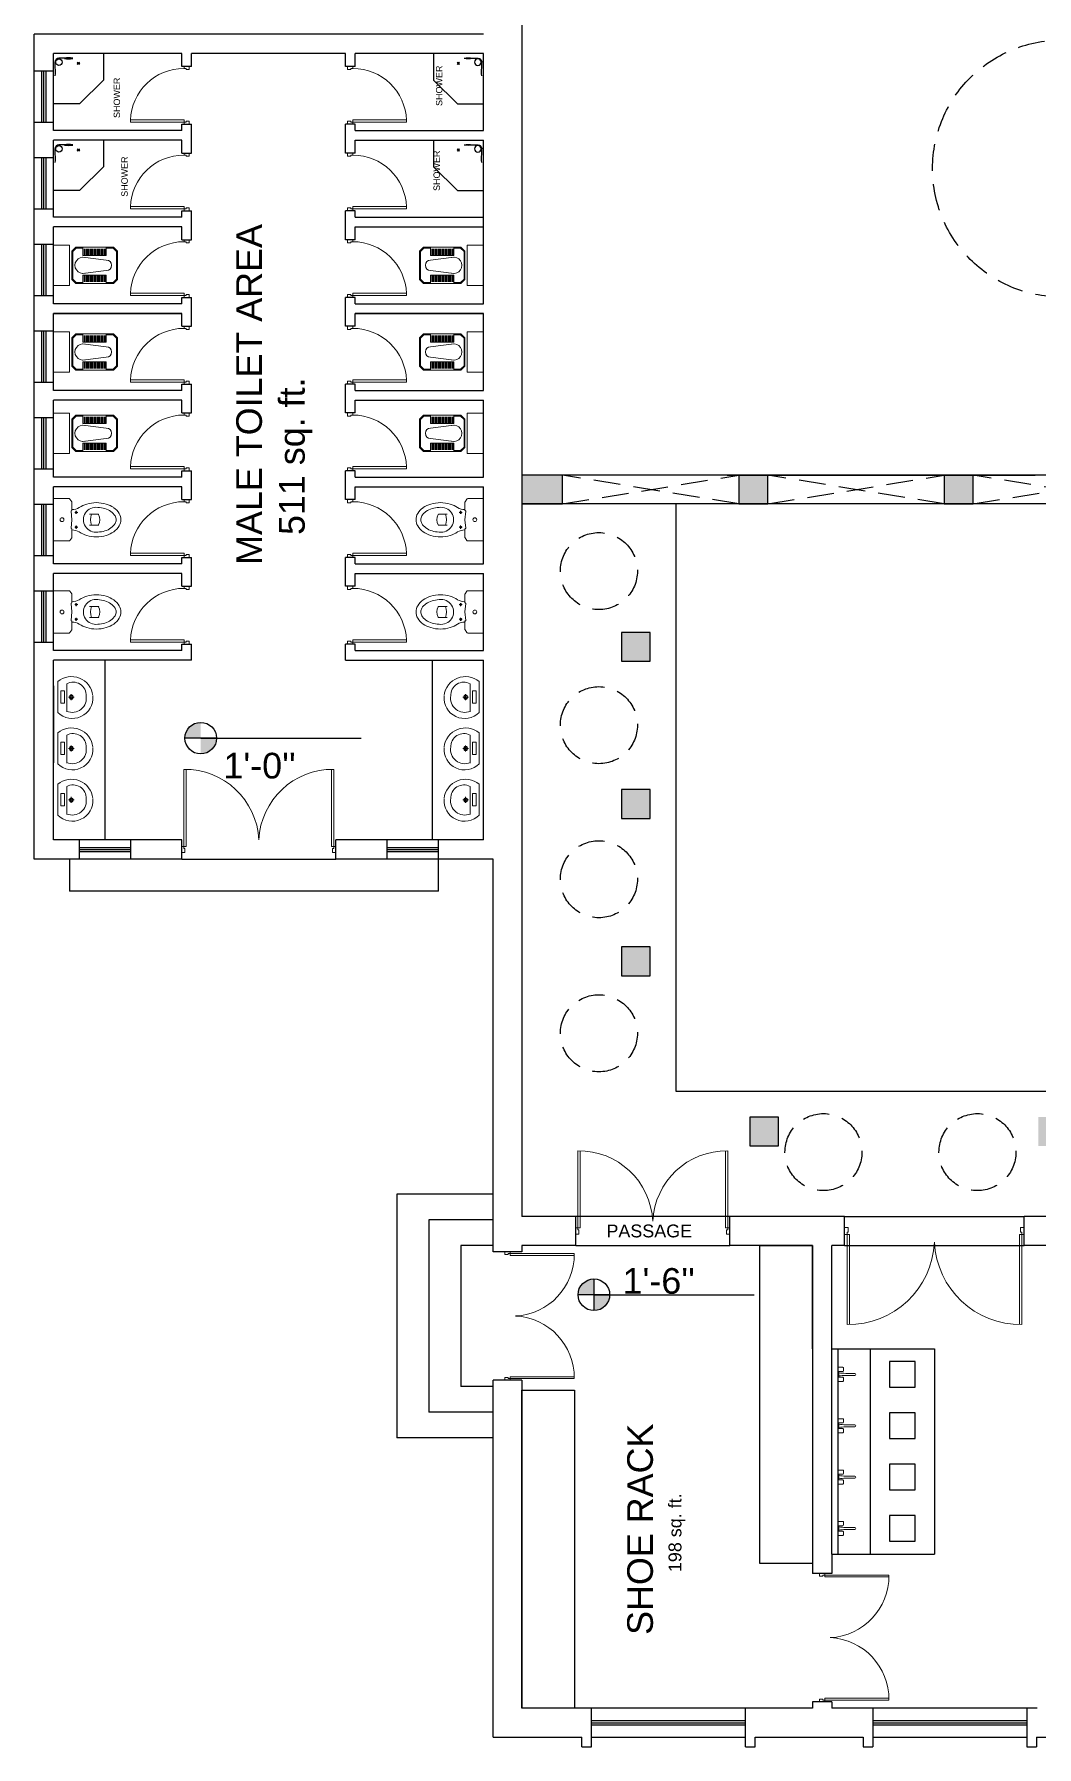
# Model space of a CAD drawing. Header units: inches. Extents: x -6210 to 141093, y -2740 to 21225.
# Drawn here: x 79847 to 80316, y 6016 to 6817 of the extents above; entities that cross this region are included whole.
import ezdxf

# ---------------------------------------------------------------- set-up
doc = ezdxf.new("R2010")
doc.units = ezdxf.units.IN
doc.header["$LTSCALE"] = 100
doc.header["$MEASUREMENT"] = 0
doc.linetypes.add('ACAD_ISO02W100', pattern=[15, 12, -3])
doc.linetypes.add('HIDDEN2', pattern=[0.1875, 0.125, -0.0625])
for name, color, linetype in [('1text', 6, 'Continuous'), ('arches', 83, 'Continuous'), ('beams', 30, 'Continuous'), ('boxes', 39, 'Continuous'), ('column', 2, 'Continuous'), ('dome', 40, 'Continuous'), ('FIXTURES', 251, 'Continuous'), ('steps', 9, 'Continuous'), ('walls', 1, 'Continuous'), ('windows', 150, 'Continuous')]:
    doc.layers.add(name, color=color, linetype=linetype)
for name, color, linetype, lineweight in [('DODTED', 2, 'HIDDEN2', 5), ('DOOR', 11, 'Continuous', 5), ('FURNITUR', 253, 'Continuous', 18), ('H', 8, 'Continuous', 5)]:
    doc.layers.add(name, color=color, linetype=linetype, lineweight=lineweight)
doc.styles.get("Standard").update_dxf_attribs({"font": 'arial.ttf', "height": 4})

# ---------------------------------------------------------------- blocks, each defined once
blk = doc.blocks.new('A$C0F316CBE')
at = {"linetype": 'Continuous'}
for p, q in [((0, 15.97), (1.88, 17.85)), ((0.38, 15.82), (2.04, 17.48)), ((1.88, 17.85), (19.36, 17.85)), ((2.04, 17.48), (5.17, 17.48)), ((5.17, 17.85), (5.17, 13.97)), ((5.69, 13.97), (5.69, 17.08)), ((6.21, 13.97), (6.21, 17.08)), ((6.73, 13.97), (6.73, 17.08)), ((7.24, 13.97), (7.24, 17.08)), ((7.76, 13.97), (7.76, 17.08)), ((8.28, 13.97), (8.28, 17.08)), ((8.8, 13.97), (8.8, 17.08)), ((9.32, 13.97), (9.32, 17.08)), ((9.84, 13.97), (9.84, 17.08)), ((10.36, 13.97), (10.36, 17.08)), ((10.88, 13.97), (10.88, 17.08)), ((11.4, 13.97), (11.4, 17.08)), ((11.92, 13.97), (11.92, 17.08)), ((12.44, 13.97), (12.44, 17.08)), ((12.95, 13.97), (12.95, 17.08)), ((13.47, 13.97), (13.47, 17.08)), ((13.99, 13.97), (13.99, 17.08)), ((14.51, 13.97), (14.51, 17.08)), ((15.03, 13.97), (15.03, 17.08)), ((15.55, 13.97), (15.55, 17.08)), ((16.07, 17.85), (16.07, 13.97)), ((16.07, 17.48), (19.2, 17.48)), ((20.86, 15.82), (19.2, 17.48)), ((21.24, 15.97), (19.36, 17.85)), ((22.35, 9.4), (22.35, 18.79)), ((22.35, 18.79), (29.87, 18.79)), ((29.87, 18.79), (29.87, 0)), ((0, 15.97), (0, 2.82)), ((0.38, 15.82), (0.38, 2.97)), ((5.17, 13.97), (16.07, 13.97)), ((16.07, 13.15), (5.17, 11.84)), ((20.86, 15.82), (20.86, 2.97)), ((21.24, 15.97), (21.24, 2.82)), ((22.35, 9.4), (22.35, 0)), ((0, 2.82), (1.88, 0.94)), ((0.38, 2.97), (2.04, 1.31)), ((1.88, 0.94), (19.36, 0.94)), ((2.04, 1.31), (5.17, 1.31)), ((16.07, 5.64), (5.17, 6.95)), ((5.17, 4.82), (16.07, 4.82)), ((5.17, 4.82), (5.17, 0.94)), ((5.69, 4.82), (5.69, 1.71)), ((6.21, 4.82), (6.21, 1.71)), ((6.73, 4.82), (6.73, 1.71)), ((7.24, 4.82), (7.24, 1.71)), ((7.76, 4.82), (7.76, 1.71)), ((8.28, 4.82), (8.28, 1.71)), ((8.8, 4.82), (8.8, 1.71)), ((9.32, 4.82), (9.32, 1.71)), ((9.84, 4.82), (9.84, 1.71)), ((10.36, 4.82), (10.36, 1.71)), ((10.88, 4.82), (10.88, 1.71)), ((11.4, 4.82), (11.4, 1.71)), ((11.92, 4.82), (11.92, 1.71)), ((12.44, 4.82), (12.44, 1.71)), ((12.95, 4.82), (12.95, 1.71)), ((13.47, 4.82), (13.47, 1.71)), ((13.99, 4.82), (13.99, 1.71)), ((14.51, 4.82), (14.51, 1.71)), ((15.03, 4.82), (15.03, 1.71)), ((15.55, 4.82), (15.55, 1.71)), ((16.07, 4.82), (16.07, 0.94)), ((16.07, 1.31), (19.2, 1.31)), ((20.86, 2.97), (19.2, 1.31)), ((21.24, 2.82), (19.36, 0.94)), ((22.35, 0), (29.87, 0))]:
    blk.add_line(p, q, dxfattribs=at)
for centre, radius, start, end in [((5.17, 9.39), 2.44, 90, 270), ((16.07, 9.39), 3.76, 256.23655, 103.76345)]:
    blk.add_arc(centre, radius, start, end, dxfattribs=at)
blk = doc.blocks.new('FDSADDFAEREWRWER')
at = {"layer": 'FURNITUR'}
for p, q in [((38131.03, -26483.27), (38131.03, -26479.55)), ((38131.11, -26479.29), (38132, -26478.04)), ((38139.46, -26477.85), (38132.36, -26477.85)), ((38139.68, -26497.37), (38139.68, -26478.08)), ((38122.79, -26485.17), (38118.71, -26485.17)), ((38122.79, -26490.28), (38118.71, -26490.28)), ((38129.7, -26484.29), (38128.31, -26484.29)), ((38129.03, -26485.01), (38129.03, -26483.58)), ((38129.03, -26491.9), (38129.03, -26490.49)), ((38131.03, -26487.72), (38131.46, -26483.74)), ((38131.03, -26487.72), (38131.45, -26491.69)), ((38131.37, -26483.56), (38131.12, -26483.42)), ((38129.72, -26491.16), (38128.31, -26491.16)), ((38131.03, -26495.9), (38131.03, -26492.12)), ((38131.11, -26496.16), (38132, -26497.41)), ((38131.34, -26491.88), (38131.14, -26491.96)), ((38139.46, -26497.6), (38132.36, -26497.6))]:
    blk.add_line(p, q, dxfattribs=at)
at = {"layer": 'FURNITUR', "extrusion": (0, 0, -1)}
for centre, major_axis, start_param, end_param in [((38116.61, -26489.36), (-6.28, 6.28), -0.250471, 0.175324), ((38118.42, -26491.94), (-8.51, 8.51), 0.175324, 0.503558), ((38118.42, -26491.94), (-6.94, -6.94), 1.74612, 2.074355), ((38119.6, -26496.03), (-11.52, 11.52), 0.503558, 0.785398), ((38119.6, -26496.03), (-9.95, -9.95), 2.074355, 2.310238), ((38119.88, -26487.72), (-4.12, 4.12), 0.626699, 4.08569), ((38119.6, -26496.03), (-11.52, -11.52), 2.356194, 2.638034), ((38120.78, -26491.94), (-8.51, 8.51), 1.067238, 1.389176), ((38131.06, -26476.04), (-4.89, -4.89), 5.503466, 6.019803), ((38131.47, -26479.55), (-0.314, 0.314), -0.785398, -0.165149), ((38132.36, -26478.3), (-0.314, -0.314), 1.405648, 2.356194), ((38139.46, -26478.08), (-0.157, -0.157), 2.356194, 3.926991), ((38113.86, -26487.72), (-4.02, 4.02), -0.785398, -0.250471), ((38113.86, -26487.72), (-4.02, -4.02), 0.250471, 0.785398), ((38116.61, -26486.09), (-6.28, 6.28), 4.537065, 4.96286), ((38113.86, -26487.72), (-2.45, -2.45), 0.785398, 1.320326), ((38113.86, -26487.72), (-2.45, 2.45), -1.320326, -0.785398), ((38116.61, -26489.36), (-4.71, 4.71), -0.250471, 0.175324), ((38116.61, -26486.09), (-4.71, 4.71), 4.537065, 4.96286), ((38123.16, -26487.72), (-3.69, -3.69), 0.295539, 1.275258), ((38118.71, -26485.35), (-0.125, -0.125), 1.275258, 2.356194), ((38118.71, -26490.1), (-0.125, 0.125), 3.926991, 5.007928), ((38114.82, -26487.72), (-5.34, -5.34), 3.582609, 4.271372), ((38129.03, -26484.29), (-0.275, 0.275), 3.926991, 7.068583), ((38129.03, -26484.29), (-0.275, 0.275), 0.785398, 3.926991), ((38131.2, -26483.27), (-0.125, 0.125), 4.434999, 5.497787), ((38131.28, -26483.72), (-0.125, -0.125), 2.864203, 4.034681), ((38135.68, -26487.72), (-0.627, 0.627), -0.785398, 2.356194), ((38135.68, -26487.72), (-0.627, -0.627), 3.926991, 7.068583), ((38118.42, -26483.51), (-8.51, 8.51), 4.208831, 4.537065), ((38118.42, -26483.51), (-6.94, -6.94), 5.779627, 6.107861), ((38119.6, -26479.42), (-11.52, -11.52), 5.497787, 5.779627), ((38119.6, -26479.42), (-9.95, 9.95), 3.972947, 4.208831), ((38119.6, -26479.42), (-11.52, 11.52), 3.645151, 3.926991), ((38120.78, -26483.51), (-8.51, -8.51), 4.894009, 5.215947), ((38131.06, -26499.41), (-4.89, 4.89), 0.263382, 0.779719), ((38129.03, -26491.16), (-0.275, 0.275), 3.926991, 7.068583), ((38129.03, -26491.16), (-0.275, 0.275), 0.785398, 3.926991), ((38131.2, -26492.12), (-0.125, 0.125), -0.785398, 0.415559), ((38131.47, -26495.9), (-0.314, 0.314), -1.405648, -0.785398), ((38131.28, -26491.71), (-0.125, -0.125), 3.819301, 5.127948), ((38132.36, -26497.15), (-0.314, 0.314), 3.926991, 4.877538), ((38139.46, -26497.37), (-0.157, -0.157), 3.926991, 5.497787)]:
    blk.add_ellipse(centre, major_axis=major_axis, ratio=1, start_param=start_param, end_param=end_param, dxfattribs=at)
blk = doc.blocks.new('A$C47FC17B3')
for p, q in [((0, 8.3), (0, 6.19)), ((0, 8.3), (6.63, 8.3)), ((2, 8.3), (2, 6.19)), ((4.63, 8.3), (4.63, 6.19)), ((6.63, 8.3), (6.63, 6.19)), ((0.39, 5.8), (1.61, 5.8)), ((2.85, 4.77), (2.85, 0.46)), ((3.78, 4.77), (3.78, 0.46)), ((6.24, 5.8), (5.02, 5.8))]:
    blk.add_line(p, q)
blk.add_lwpolyline([(2.28, 8.3), (4.35, 8.3), (4.35, 8.07), (2.28, 8.07)], close=True)
for centre, radius, start, end in [((-54.69, 1.86), 57.61, 2.89716, 6.19146), ((61.32, 1.86), 57.61, 173.80854, 177.10284), ((0.39, 6.19), 0.386, 180, 270), ((1.61, 6.19), 0.386, 270, 0), ((3.32, 0.46), 0.462, 180, 0), ((5.02, 6.19), 0.386, 180, 270), ((6.24, 6.19), 0.386, 270, 0)]:
    blk.add_arc(centre, radius, start, end)
blk = doc.blocks.new('A$C4A15109F')
at = {"layer": 'H'}
blk.add_blockref('A$C47FC17B3', (-3.32, 18.7), dxfattribs=at)
blk = doc.blocks.new('D')
at = {"layer": 'DOOR'}
for p, q in [((73476.83, 10997.38), (73476.83, 10955.35)), ((73477.98, 10955.35), (73477.98, 10997.38)), ((73557.36, 10955.35), (73557.36, 10997.38)), ((73558.52, 10997.38), (73558.52, 10955.35)), ((73475.67, 10955.37), (73476.83, 10955.37)), ((73475.67, 10951.98), (73475.67, 10955.37)), ((73477.4, 10951.98), (73475.67, 10951.98)), ((73476.83, 10955.37), (73476.83, 10954.21)), ((73476.83, 10955.35), (73477.98, 10955.35)), ((73476.83, 10954.21), (73477.4, 10954.21)), ((73477.4, 10954.21), (73477.4, 10951.98)), ((73558.52, 10955.35), (73557.36, 10955.35)), ((73557.94, 10954.21), (73557.94, 10951.98)), ((73558.52, 10954.21), (73557.94, 10954.21)), ((73557.94, 10951.98), (73559.67, 10951.98)), ((73559.67, 10955.37), (73558.52, 10955.37)), ((73558.52, 10955.37), (73558.52, 10954.21)), ((73559.67, 10951.98), (73559.67, 10955.37))]:
    blk.add_line(p, q, dxfattribs=at)
for centre, start, end in [((73477.4, 10957.07), 2.7057, 90.82091), ((73557.94, 10957.07), 89.17909, 177.2943)]:
    blk.add_arc(centre, 40.31, start, end, dxfattribs=at)
blk = doc.blocks.new('D1')
for points in [[(1.5, 40.9), (1.5, 1.9), (3, 1.9), (3, 40.9)], [(1.5, 0.4), (2.2, 0.4), (2.2, -1.9), (0, -1.9), (0, 1.9), (1.5, 1.9)], [(42, 1.9), (42, -1.9), (39.8, -1.9), (39.8, 0.4), (40.5, 0.4), (40.5, 1.9)]]:
    blk.add_lwpolyline(points, close=True)
blk.add_arc((1.5, 1.9), 39, 0, 88.1502)
blk = doc.blocks.new('LAV', base_point=(396, 588))
for p, q in [((396.16, 580.62), (396.16, 595.06)), ((400.34, 580.9), (400.34, 593.97)), ((397.56, 584.98), (397.56, 590.7)), ((397.56, 590.7), (399.3, 590.7)), ((399.3, 584.98), (397.56, 584.98)), ((399.3, 590.7), (399.3, 584.98)), ((396.16, 580.62), (396.16, 580.62)), ((400.34, 580.9), (400.34, 580.9))]:
    blk.add_line(p, q)
for centre, radius, start, end in [((402.61, 587.41), 10, 6.35112, 130.15119), ((403.37, 588.72), 6.06, 355.56068, 119.93468), ((402.96, 587.43), 9.62, 225.04094, 4.876), ((402.9, 587.29), 6.63, 247.37131, 10.7334)]:
    blk.add_arc(centre, radius, start, end)
blk = doc.blocks.new('A$C56213ABD')
for points in [[(11.23, 10.06), (8.56, 10.06)], [(9.9, 11.42), (9.9, 8.74)]]:
    blk.add_lwpolyline(points)
for centre, radius in [((9.89, 10.06), 0.938), ((9.9, 10.06), 0.75)]:
    blk.add_circle(centre, radius)
at = {"rotation": 270}
blk.add_blockref('LAV', (10.11, 16.55), dxfattribs=at)
blk = doc.blocks.new('f')
at = {"layer": 'FIXTURES'}
for p, q in [((3718.8, 2061), (3718.8, 2080.5)), ((3746.2, 2079.7), (3746.2, 2079.3)), ((3746.2, 2079.5), (3750.2, 2079.5)), ((3753, 2072.4), (3753.4, 2072.4)), ((3753.2, 2072.4), (3753.2, 2076.5)), ((3718.8, 2061), (3736.8, 2043)), ((3750.3, 2060.9), (3748.5, 2062.7)), ((3750.3, 2062.7), (3748.5, 2060.9)), ((3756.8, 2043), (3736.8, 2043))]:
    blk.add_line(p, q, dxfattribs=at)
for centre, radius in [((3750.3, 2076.5), 2.45), ((3749.4, 2061.8), 0.675)]:
    blk.add_circle(centre, radius, dxfattribs=at)
for centre, radius, start, end in [((3750.2, 2076.5), 3.03, 0, 90), ((3743, 2115.6), 36.4, 265.0668, 274.9332), ((3789.3, 2069.3), 36.4, 175.0668, 184.9332), ((3717.1, 2069.3), 36.4, 355.0668, 4.9332)]:
    blk.add_arc(centre, radius, start, end, dxfattribs=at)

msp = doc.modelspace()

# ---------------------------------------------------------------- hatches: boundary and pattern name
at = {"layer": '1text'}
h = msp.add_hatch(color=256, dxfattribs=at)
h.dxf.hatch_style = 1
h.paths.add_polyline_path([(79924.92997, 6495.01971, 0.414213562), (79917.54673, 6487.63648), (79924.92997, 6487.63648)])
h.paths.add_polyline_path([(79932.3132, 6487.63648), (79924.92997, 6487.63648), (79924.92997, 6480.25324, 0.414213562)])
h = msp.add_hatch(color=256, dxfattribs=at)
h.dxf.hatch_style = 1
h.paths.add_polyline_path([(80108.70441, 6234.87876, 0.414213562), (80101.32118, 6227.49553), (80108.70441, 6227.49553)])
h.paths.add_polyline_path([(80116.08765, 6227.49553), (80108.70441, 6227.49553), (80108.70441, 6220.11229, 0.414213562)])
at = {"layer": 'column'}
h = msp.add_hatch(color=256, dxfattribs=at)
h.dxf.hatch_style = 1
h.paths.add_polyline_path([(80094.01371, 6610.58138), (80075.06327, 6610.58138), (80075.06327, 6597.08138), (80094.01371, 6597.08138)])
h.paths.add_polyline_path([(80190.01371, 6610.58138), (80176.52579, 6610.58138), (80176.52579, 6597.08138), (80190.01371, 6597.08138)])
h.paths.add_polyline_path([(80286.01371, 6610.58138), (80272.52579, 6610.58138), (80272.52579, 6597.08138), (80286.01371, 6597.08138)])
h.paths.add_polyline_path([(80382.01371, 6610.58138), (80368.52579, 6610.58138), (80368.52579, 6597.08138), (80382.01371, 6597.08138)])
h.paths.add_polyline_path([(80478.01371, 6610.58138), (80464.52579, 6610.58138), (80464.52579, 6597.08138), (80478.01371, 6597.08138)])
h.paths.add_polyline_path([(80574.01371, 6610.58138), (80560.52579, 6610.58138), (80560.52579, 6597.08138), (80574.01371, 6597.08138)])
h.paths.add_polyline_path([(80670.01371, 6610.58138), (80656.52579, 6610.58138), (80656.52579, 6597.08138), (80670.01371, 6597.08138)])
h.paths.add_polyline_path([(80766.01371, 6610.58138), (80752.52579, 6610.58138), (80752.52579, 6597.08138), (80766.01371, 6597.08138)])
h.paths.add_polyline_path([(80862.01371, 6610.58138), (80848.52579, 6610.58138), (80848.52579, 6597.08138), (80862.01371, 6597.08138)])
h.paths.add_polyline_path([(80958.01371, 6610.58138), (80944.52579, 6610.58138), (80944.52579, 6597.08138), (80958.01371, 6597.08138)])
h.paths.add_polyline_path([(81054.01371, 6610.58138), (81040.52579, 6610.58138), (81040.52579, 6597.08138), (81054.01371, 6597.08138)])
h.paths.add_polyline_path([(81150.01371, 6610.58138), (81136.52579, 6610.58138), (81136.52579, 6597.08138), (81150.01371, 6597.08138)])
h.paths.add_polyline_path([(81246.01371, 6610.58138), (81232.52579, 6610.58138), (81232.52579, 6597.08138), (81246.01371, 6597.08138)])
h.paths.add_polyline_path([(81347.06327, 6610.58138), (81328.52579, 6610.58138), (81328.52579, 6597.08138), (81347.06327, 6597.08138)])
h = msp.add_hatch(color=256, dxfattribs=at)
h.dxf.hatch_style = 1
h.paths.add_polyline_path([(80135.06327, 6537.08138), (80121.57536, 6537.08138), (80121.57536, 6523.58138), (80135.06327, 6523.58138)])
h.paths.add_polyline_path([(80135.06327, 6463.58138), (80121.57536, 6463.58138), (80121.57536, 6450.08138), (80135.06327, 6450.08138)])
h.paths.add_polyline_path([(80135.06327, 6390.08138), (80121.57536, 6390.08138), (80121.57536, 6376.58138), (80135.06327, 6376.58138)])
h.paths.add_polyline_path([(80195.06327, 6310.58138), (80181.57536, 6310.58138), (80181.57536, 6297.08138), (80195.06327, 6297.08138)])
h.paths.add_polyline_path([(80330.03911, 6310.58138), (80316.55119, 6310.58138), (80316.55119, 6297.08138), (80330.03911, 6297.08138)])
h.paths.add_polyline_path([(80403.52703, 6310.58138), (80390.03911, 6310.58138), (80390.03911, 6297.08138), (80403.52703, 6297.08138)])
h.paths.add_polyline_path([(80477.01495, 6310.58138), (80463.52703, 6310.58138), (80463.52703, 6297.08138), (80477.01495, 6297.08138)])
h.paths.add_polyline_path([(80550.50287, 6310.58138), (80537.01495, 6310.58138), (80537.01495, 6297.08138), (80550.50287, 6297.08138)])
h.paths.add_polyline_path([(80904.17566, 6310.58138), (80890.68774, 6310.58138), (80890.68774, 6297.08138), (80904.17566, 6297.08138)])
h.paths.add_polyline_path([(80977.66358, 6310.58138), (80964.17566, 6310.58138), (80964.17566, 6297.08138), (80977.66358, 6297.08138)])
h.paths.add_polyline_path([(81051.1515, 6310.58138), (81037.66358, 6310.58138), (81037.66358, 6297.08138), (81051.1515, 6297.08138)])
h.paths.add_polyline_path([(81124.63942, 6310.58138), (81111.1515, 6310.58138), (81111.1515, 6297.08138), (81124.63942, 6297.08138)])
h.paths.add_polyline_path([(81211.61525, 6310.58138), (81198.12733, 6310.58138), (81198.12733, 6297.08138), (81211.61525, 6297.08138)])
h.paths.add_polyline_path([(81300.55119, 6390.08138), (81287.06327, 6390.08138), (81287.06327, 6376.58138), (81300.55119, 6376.58138)])
h.paths.add_polyline_path([(81300.55119, 6463.58138), (81287.06327, 6463.58138), (81287.06327, 6450.08138), (81300.55119, 6450.08138)])
h.paths.add_polyline_path([(81300.55119, 6537.08138), (81287.06327, 6537.08138), (81287.06327, 6523.58138), (81300.55119, 6523.58138)])

# ---------------------------------------------------------------- linework, layer by layer
at = {"layer": '1text'}
for p, q in [((79932.3132, 6487.63648), (79917.54673, 6487.63648)), ((79924.92997, 6487.63648), (79999.87136, 6487.63648)), ((80108.70441, 6234.87876), (80108.70441, 6220.11229)), ((80116.08765, 6227.49553), (80101.32118, 6227.49553)), ((80108.70441, 6227.49553), (80183.6458, 6227.49553))]:
    msp.add_line(p, q, dxfattribs=at)
for centre in [(79924.92997, 6487.63648), (80108.70441, 6227.49553)]:
    msp.add_circle(centre, 7.38324, dxfattribs=at)
at = {"layer": 'arches', "linetype": 'HIDDEN2'}
for p, q in [((80094.01371, 6597.08138), (80176.52579, 6610.58138)), ((80176.52579, 6597.08138), (80094.01371, 6610.58138)), ((80190.01371, 6597.08138), (80272.52579, 6610.58138)), ((80272.52579, 6597.08138), (80190.01371, 6610.58138)), ((80286.01371, 6597.08138), (80368.52579, 6610.58138)), ((80368.52579, 6597.08138), (80286.01371, 6610.58138))]:
    msp.add_line(p, q, dxfattribs=at)
at = {"layer": 'beams', "linetype": 'ACAD_ISO02W100'}
for p, q in [((80172.24733, 6264.08138), (80100.24733, 6264.08138)), ((80225.93139, 6264.08138), (80309.93139, 6264.08138)), ((80100.24733, 6250.58138), (80172.24733, 6250.58138)), ((80225.93139, 6250.58138), (80309.93139, 6250.58138))]:
    msp.add_line(p, q, dxfattribs=at)
at = {"layer": 'boxes'}
for points in [[(80186.31062, 6250.58138), (80210.93139, 6250.58138), (80210.93139, 6101.87228), (80186.31062, 6101.87228)], [(80075.06327, 6182.98699), (80099.68404, 6182.98699), (80099.68404, 6034.27789), (80075.06327, 6034.27789)]]:
    msp.add_lwpolyline(points, close=True, dxfattribs=at)
at = {"layer": 'column'}
for points in [[(80075.06327, 6597.08138), (80094.01371, 6597.08138), (80094.01371, 6610.58138), (80075.06327, 6610.58138)], [(80176.52579, 6597.08138), (80190.01371, 6597.08138), (80190.01371, 6610.58138), (80176.52579, 6610.58138)], [(80272.52579, 6597.08138), (80286.01371, 6597.08138), (80286.01371, 6610.58138), (80272.52579, 6610.58138)], [(80121.57536, 6523.58138), (80135.06327, 6523.58138), (80135.06327, 6537.08138), (80121.57536, 6537.08138)], [(80121.57536, 6450.08138), (80135.06327, 6450.08138), (80135.06327, 6463.58138), (80121.57536, 6463.58138)], [(80121.57536, 6376.58138), (80135.06327, 6376.58138), (80135.06327, 6390.08138), (80121.57536, 6390.08138)], [(80181.57536, 6297.08138), (80195.06327, 6297.08138), (80195.06327, 6310.58138), (80181.57536, 6310.58138)]]:
    msp.add_lwpolyline(points, close=True, dxfattribs=at)
at = {"layer": 'dome', "linetype": 'HIDDEN2'}
for centre, radius in [((80327.06327, 6753.83138), 60), ((80111.06327, 6565.70409), 18), ((80111.06327, 6493.70409), 18), ((80111.06327, 6421.70409), 18), ((80111.06327, 6349.70409), 18), ((80216.03911, 6294.16806), 18), ((80288.03911, 6294.16806), 18)]:
    msp.add_circle(centre, radius, dxfattribs=at)
at = {"layer": 'steps'}
for p, q in [((79863.56327, 6431.09943), (79863.56327, 6416.09943)), ((79916.06327, 6431.09943), (79988.06327, 6431.09943)), ((80036.06327, 6416.09943), (80036.06327, 6431.09943)), ((80036.06327, 6416.09943), (79863.56327, 6416.09943)), ((80016.56327, 6274.58138), (80016.56327, 6160.58138)), ((80061.56327, 6274.58138), (80016.56327, 6274.58138)), ((80031.56327, 6262.58138), (80031.56327, 6172.58138)), ((80061.56327, 6262.58138), (80031.56327, 6262.58138)), ((80046.56327, 6250.58138), (80046.56327, 6184.58138)), ((80061.56327, 6250.58138), (80046.56327, 6250.58138)), ((80061.56327, 6184.58138), (80046.56327, 6184.58138)), ((80061.56327, 6172.58138), (80031.56327, 6172.58138)), ((80061.56327, 6160.58138), (80016.56327, 6160.58138))]:
    msp.add_line(p, q, dxfattribs=at)
at = {"layer": 'walls', "color": 1}
for p, q in [((80075.06327, 6828.59943), (80075.06327, 6610.58138)), ((79847.06327, 6431.09943), (79847.06327, 6816.59943)), ((80057.06327, 6816.59943), (79847.06327, 6816.59943)), ((79916.06327, 6807.59943), (79856.06327, 6807.59943)), ((79992.56327, 6807.59943), (79920.56327, 6807.59943)), ((79920.56327, 6801.59943), (79920.56327, 6807.59943)), ((80057.06327, 6807.59943), (79997.06327, 6807.59943)), ((79997.06327, 6801.59943), (79997.06327, 6807.59943)), ((80057.06327, 6771.59943), (80057.06327, 6807.59943)), ((79920.56327, 6801.59943), (79916.06327, 6801.59943)), ((79997.06327, 6801.59943), (79992.56327, 6801.59943)), ((79916.06327, 6771.59943), (79856.06327, 6771.59943)), ((79916.06327, 6771.59943), (79916.06327, 6774.59943)), ((79916.06327, 6774.59943), (79920.56327, 6774.59943)), ((79920.56327, 6761.09943), (79920.56327, 6774.59943)), ((79992.56327, 6761.09943), (79992.56327, 6774.59943)), ((79997.06327, 6774.59943), (79992.56327, 6774.59943)), ((79997.06327, 6771.59943), (79997.06327, 6774.59943)), ((79997.06327, 6771.59943), (80057.06327, 6771.59943)), ((79856.06327, 6731.09943), (79856.06327, 6767.09943)), ((79916.06327, 6767.09943), (79856.06327, 6767.09943)), ((79916.06327, 6761.09943), (79916.06327, 6767.09943)), ((79997.06327, 6761.09943), (79997.06327, 6767.09943)), ((79997.06327, 6767.09943), (80057.06327, 6767.09943)), ((80057.06327, 6690.59943), (80057.06327, 6767.09943)), ((79916.06327, 6761.09943), (79920.56327, 6761.09943)), ((79997.06327, 6761.09943), (79992.56327, 6761.09943)), ((79916.06327, 6731.09943), (79856.06327, 6731.09943)), ((79916.06327, 6731.09943), (79916.06327, 6734.09943)), ((79916.06327, 6734.09943), (79920.56327, 6734.09943)), ((79920.56327, 6720.59943), (79920.56327, 6734.09943)), ((79992.56327, 6720.59943), (79992.56327, 6734.09943)), ((79997.06327, 6734.09943), (79992.56327, 6734.09943)), ((79997.06327, 6731.09943), (79997.06327, 6734.09943)), ((79997.06327, 6731.09943), (80057.06327, 6731.09943)), ((79856.06327, 6690.59943), (79856.06327, 6726.59943)), ((79916.06327, 6726.59943), (79856.06327, 6726.59943)), ((79916.06327, 6720.59943), (79916.06327, 6726.59943)), ((79997.06327, 6720.59943), (79997.06327, 6726.59943)), ((79997.06327, 6726.59943), (80057.06327, 6726.59943)), ((79916.06327, 6720.59943), (79920.56327, 6720.59943)), ((79997.06327, 6720.59943), (79992.56327, 6720.59943)), ((79916.06327, 6690.59943), (79916.06327, 6693.59943)), ((79916.06327, 6693.59943), (79920.56327, 6693.59943)), ((79920.56327, 6680.09943), (79920.56327, 6693.59943)), ((79992.56327, 6680.09943), (79992.56327, 6693.59943)), ((79997.06327, 6693.59943), (79992.56327, 6693.59943)), ((79997.06327, 6690.59943), (79997.06327, 6693.59943)), ((79916.06327, 6690.59943), (79856.06327, 6690.59943)), ((79856.06327, 6668.09943), (79856.06327, 6686.09943)), ((79856.06327, 6686.09943), (79916.06327, 6686.09943)), ((79916.06327, 6686.09943), (79856.06327, 6686.09943)), ((79916.06327, 6680.09943), (79916.06327, 6686.09943)), ((79997.06327, 6690.59943), (80057.06327, 6690.59943)), ((79997.06327, 6680.09943), (79997.06327, 6686.09943)), ((80057.06327, 6686.09943), (79997.06327, 6686.09943)), ((79997.06327, 6686.09943), (80057.06327, 6686.09943)), ((80057.06327, 6650.09943), (80057.06327, 6686.09943)), ((79916.06327, 6680.09943), (79920.56327, 6680.09943)), ((79997.06327, 6680.09943), (79992.56327, 6680.09943)), ((79856.06327, 6650.09943), (79856.06327, 6668.09943)), ((79916.06327, 6650.09943), (79916.06327, 6653.09943)), ((79916.06327, 6653.09943), (79920.56327, 6653.09943)), ((79920.56327, 6639.59943), (79920.56327, 6653.09943)), ((79992.56327, 6639.59943), (79992.56327, 6653.09943)), ((79997.06327, 6653.09943), (79992.56327, 6653.09943)), ((79997.06327, 6650.09943), (79997.06327, 6653.09943)), ((79916.06327, 6650.09943), (79856.06327, 6650.09943)), ((79916.06327, 6645.59943), (79856.06327, 6645.59943)), ((79856.06327, 6632.09943), (79856.06327, 6645.59943)), ((79916.06327, 6639.59943), (79916.06327, 6645.59943)), ((79997.06327, 6650.09943), (80057.06327, 6650.09943)), ((79997.06327, 6645.59943), (80057.06327, 6645.59943)), ((79997.06327, 6639.59943), (79997.06327, 6645.59943)), ((80057.06327, 6609.59943), (80057.06327, 6645.59943)), ((79916.06327, 6639.59943), (79920.56327, 6639.59943)), ((79997.06327, 6639.59943), (79992.56327, 6639.59943)), ((79856.06327, 6609.59943), (79856.06327, 6632.09943)), ((79916.06327, 6609.59943), (79916.06327, 6612.59943)), ((79916.06327, 6612.59943), (79920.56327, 6612.59943)), ((79920.56327, 6599.09943), (79920.56327, 6612.59943)), ((79992.56327, 6599.09943), (79992.56327, 6612.59943)), ((79997.06327, 6612.59943), (79992.56327, 6612.59943)), ((79997.06327, 6609.59943), (79997.06327, 6612.59943)), ((79916.06327, 6609.59943), (79856.06327, 6609.59943)), ((79916.06327, 6605.09943), (79856.06327, 6605.09943)), ((79856.06327, 6596.09943), (79856.06327, 6605.09943)), ((79916.06327, 6599.09943), (79916.06327, 6605.09943)), ((79997.06327, 6609.59943), (80057.06327, 6609.59943)), ((79997.06327, 6605.09943), (80057.06327, 6605.09943)), ((79997.06327, 6599.09943), (79997.06327, 6605.09943)), ((80057.06327, 6569.09943), (80057.06327, 6605.09943)), ((81347.06327, 6610.58138), (80075.06327, 6610.58138)), ((80075.06327, 6610.58138), (80075.06327, 6264.08138)), ((80171.06327, 6610.58138), (80219.06327, 6610.58138)), ((80219.06327, 6610.58138), (80243.06327, 6610.58138)), ((80243.06327, 6610.58138), (80267.06327, 6610.58138)), ((80267.06327, 6610.58138), (80291.06327, 6610.58138)), ((80291.06327, 6610.58138), (80315.06327, 6610.58138)), ((79856.06327, 6569.09943), (79856.06327, 6596.09943)), ((79916.06327, 6599.09943), (79920.56327, 6599.09943)), ((79997.06327, 6599.09943), (79992.56327, 6599.09943)), ((81347.06327, 6597.08138), (80075.06327, 6597.08138)), ((79916.06327, 6569.09943), (79916.06327, 6572.09943)), ((79916.06327, 6572.09943), (79920.56327, 6572.09943)), ((79920.56327, 6558.59943), (79920.56327, 6572.09943)), ((79992.56327, 6558.59943), (79992.56327, 6572.09943)), ((79997.06327, 6572.09943), (79992.56327, 6572.09943)), ((79997.06327, 6569.09943), (79997.06327, 6572.09943)), ((79916.06327, 6569.09943), (79856.06327, 6569.09943)), ((79916.06327, 6564.59943), (79856.06327, 6564.59943)), ((79856.06327, 6560.09943), (79856.06327, 6564.59943)), ((79916.06327, 6560.09943), (79916.06327, 6564.59943)), ((79997.06327, 6569.09943), (80057.06327, 6569.09943)), ((79997.06327, 6564.59943), (80057.06327, 6564.59943)), ((79997.06327, 6560.09943), (79997.06327, 6564.59943)), ((80057.06327, 6528.59943), (80057.06327, 6564.59943)), ((79856.06327, 6528.59943), (79856.06327, 6560.09943)), ((79916.06327, 6558.59943), (79916.06327, 6560.09943)), ((79916.06327, 6558.59943), (79920.56327, 6558.59943)), ((79997.06327, 6558.59943), (79992.56327, 6558.59943)), ((79997.06327, 6558.59943), (79997.06327, 6560.09943)), ((79916.06327, 6528.59943), (79916.06327, 6531.59943)), ((79916.06327, 6531.59943), (79920.56327, 6531.59943)), ((79920.56327, 6524.09943), (79920.56327, 6531.59943)), ((79992.56327, 6524.09943), (79992.56327, 6531.59943)), ((79997.06327, 6531.59943), (79992.56327, 6531.59943)), ((79997.06327, 6528.59943), (79997.06327, 6531.59943)), ((79916.06327, 6528.59943), (79856.06327, 6528.59943)), ((79920.56327, 6524.09943), (79856.06327, 6524.09943)), ((79856.06327, 6440.09943), (79856.06327, 6524.09943)), ((79880.06327, 6524.09943), (79880.06327, 6440.09943)), ((79992.56327, 6524.09943), (80057.06327, 6524.09943)), ((79997.06327, 6528.59943), (80057.06327, 6528.59943)), ((80033.06327, 6524.09943), (80033.06327, 6440.09943)), ((80057.06327, 6440.09943), (80057.06327, 6524.09943)), ((79856.06327, 6512.09943), (79856.06327, 6494.09943)), ((79856.06327, 6494.09943), (79856.06327, 6476.09943)), ((79916.06327, 6440.09943), (79856.06327, 6440.09943)), ((79916.06327, 6431.09943), (79916.06327, 6440.09943)), ((80057.06327, 6440.09943), (79988.06327, 6440.09943)), ((79988.06327, 6431.09943), (79988.06327, 6440.09943)), ((80012.06327, 6431.09943), (80012.06327, 6440.09943)), ((80036.06327, 6431.09943), (80036.06327, 6440.09943)), ((79916.06327, 6431.09943), (79847.06327, 6431.09943)), ((80061.56327, 6431.09943), (79988.06327, 6431.09943)), ((80100.24733, 6264.08138), (80075.06327, 6264.08138)), ((80100.24733, 6250.58138), (80100.24733, 6264.08138)), ((80225.93139, 6264.08138), (80172.24733, 6264.08138)), ((80172.24733, 6250.58138), (80172.24733, 6264.08138)), ((80225.93139, 6250.58138), (80225.93139, 6264.08138)), ((80906.93139, 6264.08138), (80309.93139, 6264.08138)), ((80309.93139, 6250.58138), (80309.93139, 6264.08138)), ((80100.24733, 6250.58138), (80075.06327, 6250.58138)), ((80075.06327, 6250.58138), (80075.06327, 6247.58138)), ((80210.93139, 6250.58138), (80172.24733, 6250.58138)), ((80210.93139, 6202.27789), (80210.93139, 6250.58138)), ((80210.93139, 6250.58138), (80210.93139, 6097.27789)), ((80225.93139, 6250.58138), (80219.93139, 6250.58138)), ((80225.93139, 6250.58138), (80219.93139, 6250.58138)), ((80219.93139, 6202.27789), (80219.93139, 6250.58138)), ((80555.93139, 6250.58138), (80309.93139, 6250.58138)), ((80315.06327, 6250.58138), (80309.93139, 6250.58138)), ((80219.93139, 6178.27789), (80219.93139, 6202.27789)), ((80219.93139, 6202.27789), (80267.93139, 6202.27789)), ((80222.93139, 6178.27789), (80222.93139, 6202.27789)), ((80237.93139, 6202.27789), (80237.93139, 6106.27789)), ((80267.93139, 6202.27789), (80267.93139, 6178.27789)), ((80061.56327, 6020.77789), (80061.56327, 6187.58138)), ((80075.06327, 6187.58138), (80075.06327, 6034.27789)), ((80219.93139, 6154.27789), (80219.93139, 6178.27789)), ((80222.93139, 6154.27789), (80222.93139, 6178.27789)), ((80267.93139, 6178.27789), (80267.93139, 6154.27789)), ((80219.93139, 6130.27789), (80219.93139, 6154.27789)), ((80222.93139, 6130.27789), (80222.93139, 6154.27789)), ((80267.93139, 6154.27789), (80267.93139, 6130.27789)), ((80219.93139, 6106.27789), (80219.93139, 6130.27789)), ((80222.93139, 6106.27789), (80222.93139, 6130.27789)), ((80267.93139, 6130.27789), (80267.93139, 6106.27789)), ((80219.93139, 6106.27789), (80267.93139, 6106.27789)), ((80219.93139, 6106.27789), (80219.93139, 6097.27789)), ((80219.93139, 6097.27789), (80210.93139, 6097.27789)), ((80219.93139, 6037.27789), (80210.93139, 6037.27789)), ((80210.93139, 6037.27789), (80210.93139, 6034.27789)), ((80219.93139, 6037.27789), (80219.93139, 6034.27789)), ((80210.93139, 6034.27789), (80075.06327, 6034.27789)), ((80107.53787, 6016.27789), (80107.53787, 6034.27789)), ((80179.53787, 6016.27789), (80179.53787, 6034.27789)), ((80243.93139, 6034.27789), (80219.93139, 6034.27789)), ((80267.93139, 6034.27789), (80243.93139, 6034.27789)), ((80291.93139, 6034.27789), (80267.93139, 6034.27789)), ((80315.93139, 6034.27789), (80291.93139, 6034.27789)), ((80061.56327, 6020.77789), (80103.03787, 6020.77789)), ((80103.03787, 6016.27789), (80103.03787, 6020.77789)), ((80107.53787, 6020.77789), (80179.53787, 6020.77789)), ((80184.03787, 6020.77789), (80234.60382, 6020.77789)), ((80184.03787, 6016.27789), (80184.03787, 6020.77789)), ((80239.10382, 6020.77789), (80311.10382, 6020.77789)), ((80315.60382, 6020.77789), (80330.60382, 6020.77789)), ((80103.03787, 6016.27789), (80107.53787, 6016.27789)), ((80179.53787, 6016.27789), (80184.03787, 6016.27789)), ((80234.60382, 6016.27789), (80239.10382, 6016.27789)), ((80311.10382, 6016.27789), (80315.60382, 6016.27789))]:
    msp.add_line(p, q, dxfattribs=at)
at = {"layer": 'walls'}
for p, q in [((79856.06327, 6771.59943), (79856.06327, 6807.59943)), ((79916.06327, 6801.59943), (79916.06327, 6807.59943)), ((79992.56327, 6801.59943), (79992.56327, 6807.59943)), ((79856.06327, 6799.34943), (79847.06327, 6799.34943)), ((79856.06327, 6775.34943), (79847.06327, 6775.34943)), ((79856.06327, 6758.84943), (79847.06327, 6758.84943)), ((79856.06327, 6734.84943), (79847.06327, 6734.84943)), ((79856.06327, 6718.34943), (79847.06327, 6718.34943)), ((79856.06327, 6694.34943), (79847.06327, 6694.34943)), ((79856.06327, 6677.84943), (79847.06327, 6677.84943)), ((79856.06327, 6653.84943), (79847.06327, 6653.84943)), ((79856.06327, 6637.34943), (79847.06327, 6637.34943)), ((79856.06327, 6613.34943), (79847.06327, 6613.34943)), ((79856.06327, 6596.84943), (79847.06327, 6596.84943)), ((79856.06327, 6572.84943), (79847.06327, 6572.84943)), ((79856.06327, 6556.34943), (79847.06327, 6556.34943)), ((79856.06327, 6532.34943), (79847.06327, 6532.34943)), ((79868.06327, 6440.09943), (79868.06327, 6431.09943)), ((79892.06327, 6440.09943), (79892.06327, 6431.09943)), ((80061.56327, 6247.58138), (80061.56327, 6431.09943)), ((80075.06327, 6247.58138), (80061.56327, 6247.58138)), ((80075.06327, 6187.58138), (80061.56327, 6187.58138)), ((80239.10382, 6034.27789), (80239.10382, 6016.27789)), ((80311.10382, 6034.27789), (80311.10382, 6016.27789)), ((80234.60382, 6020.77789), (80234.60382, 6016.27789)), ((80315.60382, 6020.77789), (80315.60382, 6016.27789))]:
    msp.add_line(p, q, dxfattribs=at)
at = {"layer": 'walls', "color": 5}
for p, q in [((80147.06327, 6597.08138), (80147.06327, 6322.58138)), ((80147.06327, 6322.58138), (81275.06327, 6322.58138))]:
    msp.add_line(p, q, dxfattribs=at)
at = {"layer": 'walls'}
for points in [[(80246.93139, 6184.27789), (80258.93139, 6184.27789), (80258.93139, 6196.27789), (80246.93139, 6196.27789)], [(80246.93139, 6160.27789), (80258.93139, 6160.27789), (80258.93139, 6172.27789), (80246.93139, 6172.27789)], [(80246.93139, 6136.27789), (80258.93139, 6136.27789), (80258.93139, 6148.27789), (80246.93139, 6148.27789)], [(80246.93139, 6112.27789), (80258.93139, 6112.27789), (80258.93139, 6124.27789), (80246.93139, 6124.27789)]]:
    msp.add_lwpolyline(points, close=True, dxfattribs=at)
at = {"layer": 'windows'}
for p, q in [((79850.56327, 6775.34943), (79850.56327, 6799.34943)), ((79851.56327, 6775.34943), (79851.56327, 6799.34943)), ((79852.56327, 6775.34943), (79852.56327, 6799.34943)), ((79850.56327, 6734.84943), (79850.56327, 6758.84943)), ((79851.56327, 6734.84943), (79851.56327, 6758.84943)), ((79852.56327, 6734.84943), (79852.56327, 6758.84943)), ((79850.56327, 6694.34943), (79850.56327, 6718.34943)), ((79851.56327, 6694.34943), (79851.56327, 6718.34943)), ((79852.56327, 6694.34943), (79852.56327, 6718.34943)), ((79850.56327, 6653.84943), (79850.56327, 6677.84943)), ((79851.56327, 6653.84943), (79851.56327, 6677.84943)), ((79852.56327, 6653.84943), (79852.56327, 6677.84943)), ((79850.56327, 6613.34943), (79850.56327, 6637.34943)), ((79851.56327, 6613.34943), (79851.56327, 6637.34943)), ((79852.56327, 6613.34943), (79852.56327, 6637.34943)), ((79850.56327, 6572.84943), (79850.56327, 6596.84943)), ((79851.56327, 6572.84943), (79851.56327, 6596.84943)), ((79852.56327, 6572.84943), (79852.56327, 6596.84943)), ((79850.56327, 6532.34943), (79850.56327, 6556.34943)), ((79851.56327, 6532.34943), (79851.56327, 6556.34943)), ((79852.56327, 6532.34943), (79852.56327, 6556.34943)), ((79868.06327, 6436.59943), (79892.06327, 6436.59943)), ((79868.06327, 6435.59943), (79892.06327, 6435.59943)), ((79868.06327, 6434.59943), (79892.06327, 6434.59943)), ((80012.06327, 6436.59943), (80036.06327, 6436.59943)), ((80012.06327, 6435.59943), (80036.06327, 6435.59943)), ((80012.06327, 6434.59943), (80036.06327, 6434.59943)), ((80107.53787, 6028.52789), (80179.53787, 6028.52789)), ((80107.53787, 6027.52789), (80179.53787, 6027.52789)), ((80107.53787, 6026.52789), (80179.53787, 6026.52789)), ((80239.10382, 6028.52789), (80311.10382, 6028.52789)), ((80239.10382, 6027.52789), (80311.10382, 6027.52789)), ((80239.10382, 6026.52789), (80311.10382, 6026.52789))]:
    msp.add_line(p, q, dxfattribs=at)

# ---------------------------------------------------------------- block references
at = {"layer": 'DODTED', "xscale": -1, "rotation": 90.00000000000087}
for p in [(80249.93139, 6190.27789), (80249.93139, 6166.27789), (80249.93139, 6142.27789), (80249.93139, 6118.27789)]:
    msp.add_blockref('A$C4A15109F', p, dxfattribs=at)
at = {"layer": 'DOOR', "extrusion": (1e-16, 1.77465e-30, -1), "xscale": -0.6428571428571358, "yscale": 0.6428571428571361, "zscale": 0.6428571428571361, "rotation": 269.999999999999}
for p in [(-79918.31327, 6774.59943), (-79918.31327, 6734.09943), (-79918.31327, 6693.59943), (-79918.31327, 6653.09943), (-79918.31327, 6612.59943), (-79918.31327, 6572.09943), (-79918.31327, 6531.59943)]:
    msp.add_blockref('D1', p, dxfattribs=at)
at = {"layer": 'DOOR', "extrusion": (-1e-16, -1.77465e-30, -1), "xscale": 0.642857142857136, "yscale": 0.642857142857136, "zscale": 0.642857142857136, "rotation": 89.99999999999895}
for p in [(-79994.81327, 6774.59943), (-79994.81327, 6734.09943), (-79994.81327, 6693.59943), (-79994.81327, 6653.09943), (-79994.81327, 6612.59943), (-79994.81327, 6572.09943), (-79994.81327, 6531.59943)]:
    msp.add_blockref('D1', p, dxfattribs=at)
at = {"layer": 'FURNITUR'}
for p, xscale, yscale, zscale, rotation in [((81145.39534, 4479.57949), 0.619677275441666, 0.619677275441666, 0.619677275441666, 90.00000000000091), ((78767.73121, 4479.57949), -0.6196772754416661, 0.6196772754416661, 0.6196772754416661, 270.000000000001), ((81145.39534, 4439.07949), 0.619677275441666, 0.619677275441666, 0.619677275441666, 90.00000000000091), ((78767.73121, 4439.07949), -0.6196772754416661, 0.6196772754416661, 0.6196772754416661, 270.000000000001)]:
    msp.add_blockref('f', p, dxfattribs=dict(at, xscale=xscale, yscale=yscale, zscale=zscale, rotation=rotation))
for name, p, rotation in [('A$C0F316CBE', (79885.93074, 6717.9962), 180.000000000001), ('A$C0F316CBE', (79885.93074, 6677.4962), 180.000000000001), ('A$C0F316CBE', (79885.93074, 6639.48741), 180.000000000001), ('A$C56213ABD', (79874.44682, 6496.90705), 90.000000000001), ('A$C56213ABD', (79874.44682, 6472.90705), 90.000000000001), ('A$C56213ABD', (79874.44682, 6448.90705), 90.000000000001)]:
    msp.add_blockref(name, p, dxfattribs=dict(at, rotation=rotation))
at = {"layer": 'FURNITUR', "xscale": -1}
for name, p, rotation in [('A$C0F316CBE', (80027.19581, 6717.9962), 180), ('A$C0F316CBE', (80027.19581, 6677.4962), 180), ('A$C0F316CBE', (80027.19581, 6639.48741), 180), ('A$C56213ABD', (80038.67973, 6496.90705), 270.000000000001), ('A$C56213ABD', (80038.67973, 6472.90705), 270.000000000001), ('A$C56213ABD', (80038.67973, 6448.90705), 270.000000000001)]:
    msp.add_blockref(name, p, dxfattribs=dict(at, rotation=rotation))
for p in [(117995.74037, 33077.43241), (117995.74037, 33034.34638)]:
    msp.add_blockref('FDSADDFAEREWRWER', p, dxfattribs=at)
at = {"layer": 'FURNITUR'}
for p in [(41917.38618, 33077.43241), (41917.38618, 33034.34638)]:
    msp.add_blockref('FDSADDFAEREWRWER', p, dxfattribs=at)
at = {"layer": 'walls', "xscale": 0.8571428566935295, "yscale": 0.8571428566935295, "zscale": 0.8571428566935295}
for p in [(16936.91694, -2953.2616), (17121.101, -3131.52964)]:
    msp.add_blockref('D', p, dxfattribs=at)
at = {"layer": 'walls', "xscale": -1, "rotation": 180}
msp.add_blockref('D', (6750.26067, 17211.00184), dxfattribs=at)
at = {"layer": 'walls', "xscale": 0.7142857139113471, "yscale": 0.7142857139113471, "zscale": 0.7142857139113471, "rotation": 270.000000000001}
for p in [(72244.26242, 58730.20333), (72391.38053, 58579.89983)]:
    msp.add_blockref('D', p, dxfattribs=at)

# ---------------------------------------------------------------- texts
at = {"layer": '1text', "attachment_point": 1, "rotation": 90}
for s, width, insert, char_height in [('SHOWER', 43.8203148, (79884.16672, 6777.47361), 3), ('SHOWER', 43.8203148, (80034.86449, 6783.09819), 3), ('SHOWER', 43.8203148, (79887.79499, 6740.62591), 3), ('SHOWER', 43.8203148, (80033.72324, 6743.36507), 3), ('MALE TOILET AREA\\P   511 sq. ft.', 408.0624556, (79941.50005, 6568.61152), 12), ('SHOE RACK', 408.0624556, (80124.2933, 6068.55753), 12), ('198 sq. ft.', 88.4725115, (80143.6349, 6097.87904), 6)]:
    msp.add_mtext_dynamic_manual_height_columns(s, width=width, gutter_width=240, heights=[0], dxfattribs=dict(at, insert=insert, char_height=char_height))
at = {"layer": '1text', "attachment_point": 1}
for s, width, insert, char_height in [("1'-0''", 12, (79935.51552, 6480.79121), 12), ('PASSAGE', 68.9807269, (80114.5804, 6260.32855), 6), ("1'-6''", 12, (80122.12608, 6239.97732), 12)]:
    msp.add_mtext_dynamic_manual_height_columns(s, width=width, gutter_width=240, heights=[0], dxfattribs=dict(at, insert=insert, char_height=char_height))

doc.saveas('drawing.dxf')
